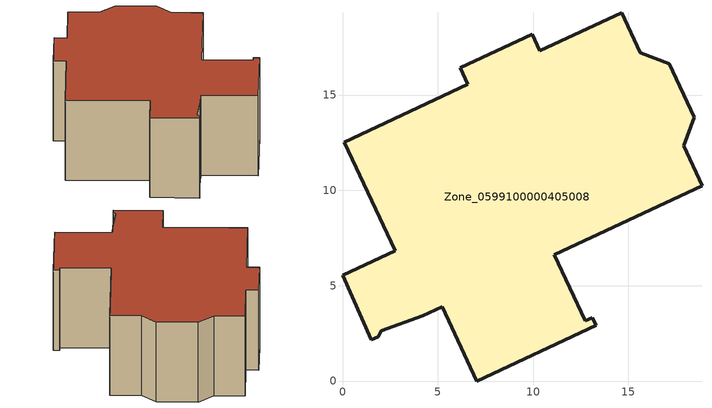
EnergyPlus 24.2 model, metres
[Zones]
Zone_0599100000405008
 floor ground (C_G): 4.21,3.44 2.04,2.63 1.88,2.32 1.52,2.15 0,5.54 2.76,6.82 0.1,12.54 6.58,15.56 6.18,16.42 9.96,18.19 10.36,17.32 14.64,19.31 15.62,17.21 17.14,16.65 18.44,13.84 17.89,12.33 18.86,10.23 11.11,6.62 12.73,3.15 13.11,3.33 13.3,2.92 7.03,0 5.23,3.88 z0
 wall outside (C_F): 18.86,10.23 17.89,12.33 18.44,13.84 17.14,16.65 15.62,17.21 14.64,19.31 10.36,17.32 9.96,18.19 6.18,16.42 6.58,15.56 0.1,12.54 2.76,6.82 0,5.54 1.52,2.15 1.88,2.32 2.04,2.63 4.21,3.44 5.23,3.88 7.03,0 13.3,2.92 13.11,3.33 12.73,3.15 11.11,6.62 18.86,10.23 z0:6.47
 roof outside (C_R): 4.21,3.44 5.23,3.88 7.03,0 13.3,2.92 13.11,3.33 12.73,3.15 11.11,6.62 18.86,10.23 17.89,12.33 18.44,13.84 17.14,16.65 15.62,17.21 14.64,19.31 10.36,17.32 9.96,18.19 6.18,16.42 6.58,15.56 0.1,12.54 2.76,6.82 0,5.54 1.52,2.15 1.88,2.32 2.04,2.63 z6.47
[BUILDING]
Pand.0599100000405008: North Axis=0; Terrain=City; Loads Convergence Tolerance Value=0.04; Temperature Convergence Tolerance Value=0.4; Solar Distribution=FullExterior; Maximum Number of Warmup Days=25; Minimum Number of Warmup Days=1
[Site:Location]
Rotterdam.The.Hague.AP_ZH_NLD Design_Conditions: Latitude=51.96; Longitude=4.45; Time Zone=1; Elevation=-4.5
[SITE:GROUNDTEMPERATURE:BUILDINGSURFACE]
18, 18, 18, 18, 18, 18, 18, 18, 18, 18, 18, 18
[MATERIAL] Thermal Absorptance=0.9; Solar Absorptance=0.7; Visible Absorptance=0.7
Name | Roughness | Thickness | Conductivity | Density | Specific Heat
G.D.1992-2005 | MediumSmooth | 0.15 | 0.06 | 540 | 1210
F.D.1992-2005 | Rough | 0.3 | 0.12 | 1920 | 840
R.D.1992-2005 | MediumRough | 0.2 | 0.08 | 1500 | 1000
[CONSTRUCTION]
C_G: G.D.1992-2005
C_F: F.D.1992-2005
C_R: R.D.1992-2005
[ZONE]
Zone_0599100000405008: Type=1; Multiplier=1; Ceiling Height=Autocalculate; Volume=Autocalculate; Floor Area=autocalculate; Part of Total Floor Area=Yes
[ZONEINFILTRATION:DESIGNFLOWRATE]
Infil_Zone_0599100000405008: Zone or ZoneList or Space or SpaceList=Zone_0599100000405008; Schedule=AlwaysOn; Design Flow Rate Calculation Method=Flow/Area; Flow Rate per Floor Area=0.0021; Constant Term Coefficient=1; Temperature Term Coefficient=0; Velocity Term Coefficient=0; Velocity Squared Term Coefficient=0
[HVACTEMPLATE:ZONE:IDEALLOADSAIRSYSTEM]
Zone_0599100000405008: Maximum Heating Supply Air Temperature=50; Minimum Cooling Supply Air Temperature=13; Maximum Heating Supply Air Humidity Ratio=0.0156; Minimum Cooling Supply Air Humidity Ratio=0.0077; Heating Limit=NoLimit; Cooling Limit=NoLimit; Dehumidification Control Type=ConstantSensibleHeatRatio; Cooling Sensible Heat Ratio=0.7; Dehumidification Setpoint=60; Humidification Control Type=None; Humidification Setpoint=30; Outdoor Air Method=None; Outdoor Air Flow Rate per Person=0.00944; Outdoor Air Flow Rate per Zone Floor Area=0; Outdoor Air Flow Rate per Zone=0; Demand Controlled Ventilation Type=None; Outdoor Air Economizer Type=NoEconomizer; Heat Recovery Type=None; Sensible Heat Recovery Effectiveness=0.7; Latent Heat Recovery Effectiveness=0.65
[ZONECONTROL:THERMOSTAT]
ThermostatControl_Zone_0599100000405008: Zone or ZoneList=Zone_0599100000405008; Control Type Schedule=DualSetpointControlType; Control 1=Thermostat_Zone_0599100000405008; Temperature Difference Between Cutout And Setpoint=0
[THERMOSTATSETPOINT:DUALSETPOINT]
Thermostat_Zone_0599100000405008: Heating Setpoint Temperature Schedule=HeatingSetpoint_Zone_0599100000405008; Cooling Setpoint Temperature Schedule=CoolingSetpoint_Zone_0599100000405008
[SCHEDULE:COMPACT]
HeatingSetpoint_Zone_0599100000405008: Through: 12/31, For: AllDays, Until: 24:00, 21
CoolingSetpoint_Zone_0599100000405008: Through: 12/31, For: AllDays, Until: 24:00, 24
DualSetpointControlType: Through: 12/31, For: AllDays, Until: 24:00, 4
AlwaysOn: Through: 12/31, For: AllDays, Until: 24:00, 1
